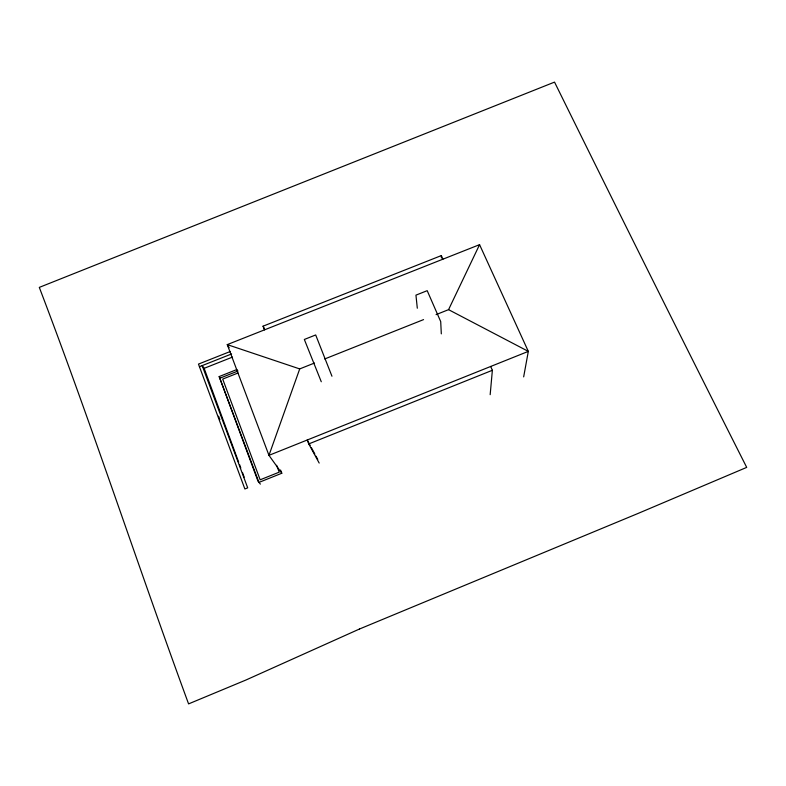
<?xml version="1.0" encoding="UTF-8"?>
<svg xmlns="http://www.w3.org/2000/svg" width="786" height="786" viewBox="0 0 786 786"><rect width="100%" height="100%" fill="white"/><g stroke="black" fill="none" stroke-linecap="round" stroke-linejoin="round"><path stroke-width="1.18" d="M490.169 394.68L492.37 370.285L490.68 366.473M523.663 376.887L528.32 351.381L479.568 244.662L227.272 344.612L268.959 455.349L281.791 473.251L258.958 482.417L219.176 376.573L237.048 369.469M314.479 363.034L299.712 368.919L268.959 455.349L528.32 351.381L448.56 309.655L436.063 314.636M448.56 309.655L479.568 244.662M310.156 445.397L307.238 440.003L308.76 443.923L492.37 370.285M220.218 378.066L238.02 371.002M238.011 373.006L222.703 379.088L260.156 479.814L279.207 472.16L276.623 465.312M324.706 358.966L423.566 319.607M264.499 329.865L263.064 326.18L441.339 255.588L442.931 259.174M230.377 351.45L198.475 364.095L244.878 488.98L247.698 487.851L202.179 365.618L204.144 368.329L238.698 462.256M199.428 366.698L231.605 353.946M204.144 368.329L232.489 357.09M299.712 368.919L227.272 344.612L229.168 347.687M260.382 484.117L258.054 481.346L219.176 376.573M308.76 443.923L319.185 463.062M311.325 447.548L314.832 454.013M316.001 456.165L317.76 459.397M263.064 326.18L264.656 329.373M321.278 381.75L304.339 339.464L315.687 334.954L331.957 376.229M280.563 470.018L281.791 473.251M239.543 464.546L240.801 467.984M242.491 472.563L244.171 477.151M218.596 416.216L219.864 419.665M417.307 308.22L415.951 295.143L427.201 290.673L440.71 321.602L441.31 333.863M441.339 255.588L441.437 257.995M359.477 629.016L245.871 680.047L188.581 703.892C137.707 565.448 91.952 425.197 39.3 287.391L554.533 82.108C618.002 210.825 681.973 339.297 746.7 467.385L637.78 513.563L359.477 629.016"/></g></svg>
